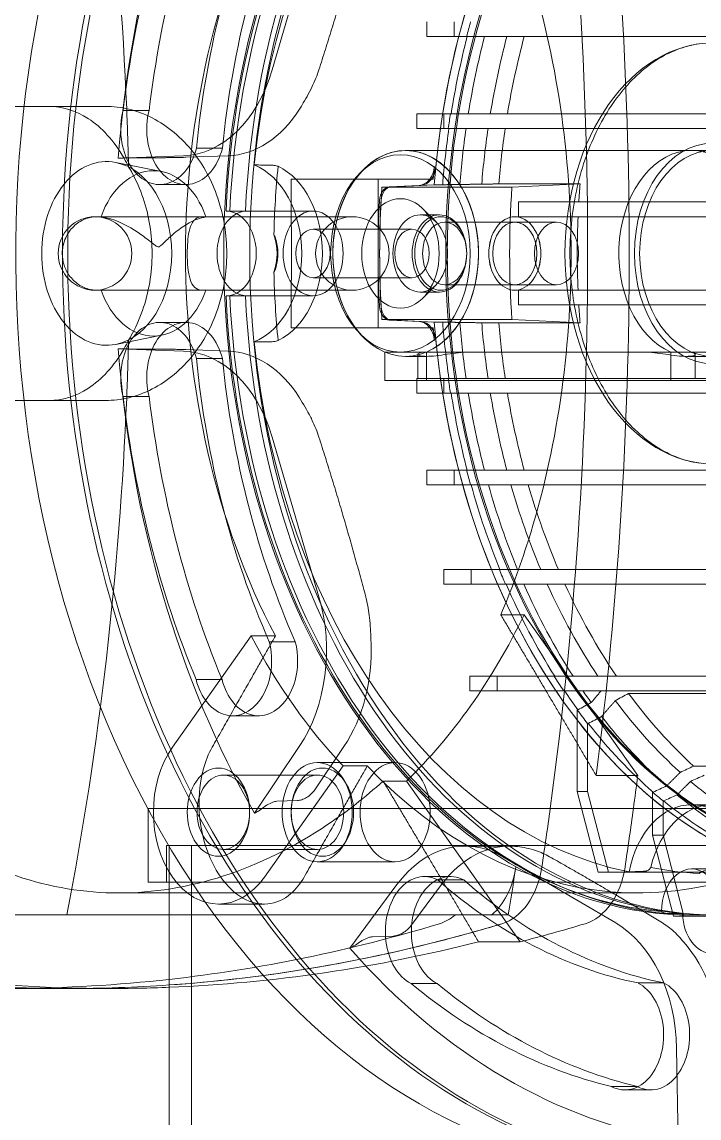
# Model space of a CAD drawing. Header units: millimetres. Extents: x -6314 to 11113, y -129 to 3675.
# Drawn here: x -4060.26 to -4041.84, y 2191.93 to 2221.75 of the extents above; entities that cross this region are included whole.
import ezdxf

# ---------------------------------------------------------------- set-up
doc = ezdxf.new("R2010")
doc.units = ezdxf.units.MM
doc.layers.add('Equipment', color=123, linetype='Continuous')

# ---------------------------------------------------------------- blocks, each defined once
blk = doc.blocks.new('A$C161d446f')
at = {"layer": 'Equipment', "linetype": 'Continuous', "lineweight": 0, "extrusion": (0, 1, 0)}
for p, q in [((-19.944, 547.303), (-18.672, 542.961)), ((-23.619, 543.861), (-23.619, 544.261)), ((-22.878, 544.261), (-22.878, 543.861)), ((-25.527, 543.861), (-46.808, 543.861)), ((-25.055, 543.861), (-25.527, 543.861)), ((-23.975, 543.861), (-24.446, 543.861)), ((-23.959, 543.861), (-23.975, 543.861)), ((-23.619, 543.861), (-23.959, 543.861)), ((-22.878, 543.861), (-23.619, 543.861)), ((-6.309, 541.961), (-14.14, 541.961)), ((-47.245, 541.761), (-25.072, 541.761)), ((-24.605, 541.761), (-24.005, 541.761)), ((-23.538, 541.761), (-23.522, 541.761)), ((-23.522, 541.761), (-23.344, 541.761)), ((-23.344, 541.761), (-22.603, 541.761)), ((-23.344, 541.361), (-23.344, 541.761)), ((-22.603, 541.761), (-22.603, 541.361)), ((-14.616, 541.848), (-15.323, 541.848)), ((-25.009, 541.361), (-47.306, 541.361)), ((-23.461, 541.361), (-23.477, 541.361)), ((-23.344, 541.361), (-23.461, 541.361)), ((-22.603, 541.361), (-23.344, 541.361)), ((-22.302, 540.761), (-30.646, 540.761)), ((-30.08, 540.761), (-22.302, 540.761)), ((-16.61, 540.822), (-17.317, 540.822)), ((-16.323, 540.577), (-17.472, 540.616)), ((-16.256, 540.616), (-14.486, 540.555)), ((-15.191, 540.566), (-15.765, 540.567)), ((-15.664, 540.189), (-14.416, 540.437)), ((-21.064, 540.153), (-21.159, 540.247)), ((-27.045, 539.852), (-25.19, 539.761)), ((-27.045, 539.852), (-24.837, 539.852)), ((-23.051, 539.981), (-22.37, 539.981)), ((-21.552, 539.981), (-21.552, 537.961)), ((-19.203, 539.981), (-19.191, 539.981)), ((-19.191, 539.981), (-19.191, 539.8)), ((-21.654, 539.761), (-25.19, 539.761)), ((-23.309, 539.831), (-23.081, 539.831)), ((-21.654, 539.761), (-23.081, 539.831)), ((-21.905, 539.773), (-22.719, 539.813)), ((-22.677, 539.813), (-21.863, 539.773)), ((-15.613, 539.835), (-16.32, 539.835)), ((-51.422, 539.361), (-27.011, 539.361)), ((-25.373, 539.361), (-27.011, 539.361)), ((-25.373, 538.961), (-25.373, 539.361)), ((-26.99, 538.961), (-51.401, 538.961)), ((-26.99, 538.961), (-25.373, 538.961)), ((-25.272, 538.961), (-25.271, 538.961)), ((-23.256, 538.961), (-23.256, 538.961)), ((-23.221, 539.011), (-22.698, 539.011)), ((-23.128, 538.817), (-22.77, 539.176)), ((-20.852, 538.961), (-13.852, 538.961)), ((-17.423, 539.113), (-19.784, 539.113)), ((-17.944, 539.112), (-17.52, 539.112)), ((-26.403, 538.811), (-25.272, 538.811)), ((-25.271, 538.81), (-23.363, 538.81)), ((-22.471, 538.621), (-19.784, 538.621)), ((-21.552, 537.961), (-21.552, 535.941)), ((-22.471, 537.301), (-19.784, 537.301)), ((-51.401, 536.961), (-26.99, 536.961)), ((-25.373, 536.961), (-26.99, 536.961)), ((-26.403, 537.111), (-25.272, 537.111)), ((-25.373, 536.561), (-25.373, 536.961)), ((-25.272, 536.961), (-25.271, 536.961)), ((-25.271, 537.111), (-23.363, 537.111)), ((-23.256, 536.961), (-23.256, 536.961)), ((-23.221, 536.911), (-22.698, 536.911)), ((-23.128, 537.105), (-22.77, 536.746)), ((-13.852, 536.961), (-20.852, 536.961)), ((-27.011, 536.561), (-51.422, 536.561)), ((-27.011, 536.561), (-25.373, 536.561)), ((-17.423, 536.808), (-19.784, 536.808)), ((-17.52, 536.81), (-17.944, 536.81)), ((-25.19, 536.161), (-27.045, 536.069)), ((-24.837, 536.069), (-27.045, 536.069)), ((-21.654, 536.161), (-25.19, 536.161)), ((-23.081, 536.09), (-23.309, 536.09)), ((-23.081, 536.09), (-21.654, 536.161)), ((-22.719, 536.108), (-21.905, 536.148)), ((-21.863, 536.148), (-22.677, 536.108)), ((-19.191, 536.121), (-19.191, 535.941)), ((-15.613, 536.086), (-16.32, 536.086)), ((-22.37, 535.941), (-23.051, 535.941)), ((-21.064, 535.769), (-21.159, 535.675)), ((-19.191, 535.941), (-19.203, 535.941)), ((-15.664, 535.733), (-14.416, 535.485)), ((-14.486, 535.366), (-16.256, 535.305)), ((-22.867, 535.277), (-30.646, 535.277)), ((-29.939, 535.161), (-30.646, 535.161)), ((-30.173, 534.561), (-30.173, 535.219)), ((-23.999, 535.277), (-29.939, 535.277)), ((-29.514, 535.277), (-29.514, 534.501)), ((-22.867, 535.277), (-21.736, 535.277)), ((-22.867, 534.501), (-22.867, 535.277)), ((-22.302, 535.161), (-22.867, 535.161)), ((-22.633, 534.561), (-22.633, 535.219)), ((-21.736, 535.277), (-21.736, 534.501)), ((-17.472, 535.305), (-16.323, 535.345)), ((-16.61, 535.099), (-17.317, 535.099)), ((-15.765, 535.355), (-15.191, 535.355)), ((-47.306, 534.561), (-30.173, 534.561)), ((-22.867, 534.501), (-30.646, 534.501)), ((-29.939, 534.561), (-30.173, 534.561)), ((-29.939, 534.561), (-23.999, 534.561)), ((-22.633, 534.561), (-23.999, 534.561)), ((-23.344, 534.161), (-23.344, 534.561)), ((-21.736, 534.501), (-22.867, 534.501)), ((-22.633, 534.561), (-22.603, 534.561)), ((-22.603, 534.561), (-22.603, 534.161)), ((-25.072, 534.161), (-47.245, 534.161)), ((-23.522, 534.161), (-23.538, 534.161)), ((-23.522, 534.161), (-23.344, 534.161)), ((-22.603, 534.161), (-23.344, 534.161)), ((-14.616, 534.073), (-15.323, 534.073)), ((-14.14, 533.961), (-6.309, 533.961)), ((-18.672, 532.96), (-19.944, 528.618)), ((-46.808, 532.061), (-25.527, 532.061)), ((-25.527, 532.061), (-25.055, 532.061)), ((-25.055, 532.061), (-24.446, 532.061)), ((-24.446, 532.061), (-23.975, 532.061)), ((-23.975, 532.061), (-23.959, 532.061)), ((-23.619, 532.061), (-23.959, 532.061)), ((-23.619, 532.061), (-22.878, 532.061)), ((-23.619, 531.661), (-23.619, 532.061)), ((-22.878, 532.061), (-22.878, 531.661)), ((-25.639, 531.661), (-31.453, 531.661)), ((-25.166, 531.661), (-25.639, 531.661)), ((-24.555, 531.661), (-25.166, 531.661)), ((-24.083, 531.661), (-24.555, 531.661)), ((-24.066, 531.661), (-24.083, 531.661)), ((-24.066, 531.661), (-23.619, 531.661)), ((-22.878, 531.661), (-23.619, 531.661)), ((-32.273, 529.361), (-26.458, 529.361)), ((-26.458, 529.361), (-25.977, 529.361)), ((-24.867, 529.361), (-24.85, 529.361)), ((-24.083, 529.361), (-24.85, 529.361)), ((-24.083, 529.361), (-23.341, 529.361)), ((-24.083, 528.961), (-24.083, 529.361)), ((-23.341, 529.361), (-23.341, 528.961)), ((-26.635, 528.961), (-32.45, 528.961)), ((-26.152, 528.961), (-26.635, 528.961)), ((-25.035, 528.961), (-25.517, 528.961)), ((-25.019, 528.961), (-25.035, 528.961)), ((-25.019, 528.961), (-24.083, 528.961)), ((-23.341, 528.961), (-24.083, 528.961)), ((-25.524, 528.13), (-27.65, 525.123)), ((-24.889, 528.13), (-25.524, 528.13)), ((-18.593, 527.394), (-19.3, 527.394)), ((-18.758, 527.553), (-18.099, 527.553)), ((-18.099, 527.553), (-15.959, 524.526)), ((-33.848, 526.461), (-28.033, 526.461)), ((-26.855, 526.461), (-26.355, 526.461)), ((-26.355, 526.461), (-26.339, 526.461)), ((-24.787, 526.461), (-26.339, 526.461)), ((-24.787, 526.061), (-24.787, 526.461)), ((-24.787, 526.461), (-24.045, 526.461)), ((-24.045, 526.461), (-24.045, 526.061)), ((-16.599, 526.368), (-17.306, 526.368)), ((-50.844, 526.061), (-27.618, 526.061)), ((-28.367, 525.99), (-34.181, 525.99)), ((-26.618, 526.061), (-27.122, 526.061)), ((-26.602, 526.061), (-26.618, 526.061)), ((-26.602, 526.061), (-24.787, 526.061)), ((-24.045, 526.061), (-24.787, 526.061)), ((-26.985, 525.542), (-26.969, 525.542)), ((-26.969, 525.542), (-26.969, 523.325)), ((-17.596, 525.381), (-18.303, 525.381)), ((-27.65, 525.123), (-28.616, 523.757)), ((-27.252, 525.171), (-27.268, 525.171)), ((-27.252, 525.171), (-27.252, 523.325)), ((-19.831, 523.367), (-20.624, 524.543)), ((-19.408, 524.543), (-18.187, 522.731)), ((-22.017, 524.108), (-19.896, 524.108)), ((-35.949, 524.012), (-30.134, 524.012)), ((-27.484, 523.757), (-28.616, 523.757)), ((-20.599, 524.017), (-21.258, 524.017)), ((-18.459, 520.99), (-20.599, 524.017)), ((-19.903, 523.769), (-17.342, 523.769)), ((-25.416, 519.232), (-22.324, 523.604)), ((-22.324, 523.604), (-21.689, 523.604)), ((-29.036, 523.303), (-29.019, 523.303)), ((-29.019, 523.303), (-29.019, 522.129)), ((-27.817, 521.127), (-27.252, 523.325)), ((-26.969, 523.325), (-27.534, 521.127)), ((-27.252, 523.325), (-26.969, 523.325)), ((-15.3, 522.855), (-39.3, 522.855)), ((-30.646, 522.961), (-30.08, 522.961)), ((-29.302, 523.065), (-29.318, 523.065)), ((-29.302, 523.065), (-29.302, 522.129)), ((-18.794, 523.054), (-19.362, 523.074)), ((-15.3, 522.855), (-15.3, 520.855)), ((-29.868, 519.931), (-29.302, 522.129)), ((-29.019, 522.129), (-29.585, 519.931)), ((-29.302, 522.129), (-29.019, 522.129)), ((-38.8, 521.855), (-15.8, 521.855)), ((-23.916, 521.836), (-25.132, 521.836)), ((-19.903, 521.747), (-17.342, 521.747)), ((-16.48, 521.855), (-16.48, 481.215)), ((-15.87, 521.855), (-15.87, 520.855)), ((-15.8, 520.855), (-15.8, 521.855)), ((-24.945, 521.547), (-28.015, 519.748)), ((-22.017, 521.408), (-19.896, 521.408)), ((-33.757, 521.127), (-27.817, 521.127)), ((-30.08, 521.213), (-30.646, 521.213)), ((-27.534, 521.127), (-27.817, 521.127)), ((-15.3, 520.855), (-39.3, 520.855)), ((-23.174, 520.915), (-23.881, 520.915)), ((-22.811, 521.006), (-23.518, 521.006)), ((-23.279, 520.788), (-22.447, 519.667)), ((-20.782, 519.062), (-22.063, 520.788)), ((-15.87, 520.855), (-15.87, 491.603)), ((-14.499, 520.561), (-28.618, 520.561)), ((-26.68, 520.671), (-26.811, 520.619)), ((-18.457, 520.258), (-17.209, 520.258)), ((-37.858, 519.931), (-29.868, 519.931)), ((-30.787, 519.961), (-30.08, 519.961)), ((-29.585, 519.931), (-29.868, 519.931)), ((-29.832, 519.998), (-29.408, 519.998)), ((-25.094, 519.961), (-15.87, 519.961)), ((-15.87, 519.961), (-13.088, 519.961)), ((-13.088, 519.961), (-4.686, 519.961)), ((-21.968, 519.389), (-21.399, 519.37)), ((-25.416, 519.232), (-24.284, 519.232)), ((-28.622, 518.111), (-29.329, 518.111)), ((-22.448, 518.096), (-23.155, 518.096)), ((-13.109, 517.961), (-14.241, 517.961)), ((-13.109, 517.961), (-11.412, 517.961)), ((-29.673, 516.33), (-29.716, 513.828)), ((-28.259, 515.201), (-28.966, 515.201)), ((-27.897, 515.292), (-28.604, 515.292))]:
    blk.add_line(p, q, dxfattribs=at)
at = {"layer": 'Equipment', "linetype": 'Continuous', "lineweight": 0, "extrusion": (0, 0, -1)}
for centre, start, end in [((20.852, 537.961), 270, 90), ((20.852, 537.961), 90, 270), ((13.852, 537.961), 270, 90), ((13.852, 537.961), 90, 270)]:
    blk.add_arc(centre, 1, start, end, dxfattribs=at)
at = {"layer": 'Equipment', "linetype": 'Continuous', "lineweight": 0}
for centre, major_axis, ratio, start_param, end_param in [((-29.373, 537.961), (0, 25), 0.707107, 0, 2.583794), ((-30.787, 537.961), (0, -25), 0.707107, -0.466004, 3.141593), ((-30.646, 537.961), (0, -25), 0.707107, -0.474979, 3.141593), ((-29.373, 537.961), (0, -25), 0.707107, -0.557799, 2.482747), ((51.749, 537.961), (0, -80), 0.831789, -1.797739, -1.620042), ((-30.646, 537.961), (0, 18), 0.707107, -1.506816, -0.063981), ((-30.221, 537.961), (0, 18), 0.707107, -1.506816, -0.063981), ((-30.08, 537.961), (0, 17.946), 0.707107, -1.50653, -0.064267), ((-35.171, 537.961), (0, 17.2), 0.707107, -1.461834, -0.108985), ((-30.08, 537.961), (0, 17), 0.707107, -1.428662, -0.142134), ((-35.129, 537.961), (0, 16.6), 0.707107, -4.712389, 1.570796), ((-30.646, 537.961), (0, 23), 0.707107, -1.400949, -1.042512), ((-31.315, 537.98), (0, 20), 0.707107, -1.428194, -1.015267), ((-16.19, 544.415), (0, -3.8), 0.707107, -1.178097, -0.024435), ((-15.613, 541.335), (0, -1.5), 0.707107, -1.221736, 1.919867), ((51.749, 537.961), (0, -80), 0.831789, -1.620042, -1.600279), ((-434.932, 541.361), (-1757.783, 0), 0, -1.806791, -1.806441), ((-30.646, 537.961), (0, 3), 0.707107, -3.141592653589999, 3.141592653589587), ((-30.646, 537.961), (0, 2.8), 0.707107, -3.141592653589999, 3.141592653589588), ((-22.302, 537.961), (0, 2.8), 0.707107, -3.141592653589999, 3.141592653589588), ((-22.16, 537.961), (0, 2.685), 0.707107, -3.14159265359, 3.141592653589587), ((-14.17, 537.961), (0, 2.5), 0.707107, 0.139339, 1.570796), ((-14.17, 537.961), (0, 2.5), 0.707107, -1.570796, 0.139339), ((-35.129, 537.961), (0, 17.2), 0.707107, -1.453083, -1.432591), ((-18.271, 537.961), (0, 2.5), 0.707107, 0.32236, 2.819233), ((185.006, -1437.15), (-402.717, 1955.969), 0.724477, -0.138527, -0.13821), ((-15.443, 537.961), (0, 2.25), 0.707107, -1.110242, 1.110242), ((-38.707, 537.961), (0, 16.6), 0.707107, -1.486359, -1.456595), ((-22.662, 540.413), (0, -0.6), 0.707107, -0.766444, -0.034907), ((-22.16, 537.961), (0, 1.49), 0.707107, -3.141592653589998, 3.141592653589588), ((-38.707, 537.961), (0, 16.6), 0.707107, -1.631074, -1.510519), ((-19.784, 537.961), (0, -1.153), 0.707107, -4.712389, 1.570796), ((-17.423, 537.961), (0, 1.153), 0.707107, -0.008122, 3.149715), ((-17.988, 537.961), (0, -1.153), 0.707107, 0.054835, 3.086758), ((-15.443, 537.961), (0, -2.25), 0.707107, -2.03135, -2.02726), ((-15.443, 537.961), (0, 2.25), 0.707107, -1.114333, -1.110242), ((-14.17, 537.961), (0, -2.5), 0.707107, -1.570796, -0.139339), ((-14.17, 537.961), (0, -2.5), 0.707107, -0.139339, 1.570796), ((-15.443, 537.961), (0, -2.25), 0.707107, -1.114333, -1.110242), ((-15.443, 537.961), (0, -2.25), 0.707107, -1.110242, 1.110242), ((-15.443, 537.961), (0, 2.25), 0.707107, -2.03135, -2.02726), ((-30.646, 537.961), (0, -18), 0.707107, 0.063981, 1.506816), ((-30.221, 537.961), (0, -18), 0.707107, 0.063981, 1.506816), ((-30.08, 537.961), (0, -17.946), 0.707107, 0.064267, 1.50653), ((-38.707, 537.961), (0, 16.6), 0.707107, -1.684997, -1.655234), ((-35.171, 537.961), (0, -17.2), 0.707107, 0.108985, 1.461834), ((-22.662, 535.509), (0, 0.6), 0.707107, 0.034907, 0.766444), ((-15.613, 534.586), (0, 1.5), 0.707107, -1.919867, 1.221736), ((-35.129, 537.961), (0, 17.2), 0.707107, -1.709002, -1.68851), ((-30.08, 537.961), (0, -17), 0.707107, 0.142134, 1.428662), ((185.006, 2513.072), (-402.717, -1955.969), 0.724477, 0.13821, 0.138527), ((51.749, 537.961), (0, -80), 0.831789, -1.541313, -1.521551), ((-31.315, 537.941), (0, 20), 0.707107, -2.126326, -1.713398), ((-16.19, 531.506), (0, 3.8), 0.707107, 0.024435, 1.178097), ((-30.646, 537.961), (0, 23), 0.707107, -2.099081, -1.740643), ((51.749, 537.961), (0, -80), 0.831789, -1.521551, -1.343853), ((-328.673, 529.361), (663.199, 0), 0, -1.095762, -1.094948), ((-17.462, 527.164), (0, -3.8), 0.707107, -1.963495, -0.809833), ((-15.372, 537.961), (0, -17.4), 0.707107, -0.970359, -0.600437), ((-17.596, 526.881), (0, -1.5), 0.707107, -1.919867, 1.221736), ((-114.506, 526.461), (212.687, 0), 0, -1.152098, -1.149508), ((26.648, 723.268), (0, -211.775), 0.707107, -0.368898, -0.366295), ((-19.896, 522.758), (0, 1.35), 0.707107, -5.497787, 0.785398), ((-17.209, 522.758), (0, 1.2), 0.707107, -2.356194, 3.926991), ((84.718, 1016.76), (0, -518.829), 0.707107, -0.318417, -0.317373), ((27.054, 537.961), (0, -80), 0.707107, -1.392306, -1.380836), ((97.589, 1074.25), (0, -579.318), 0.707107, -0.315192, -0.314258), ((-30.646, 520.461), (0, 2.5), 0.707107, -1.248437, 1.248437), ((27.054, 537.961), (0, -80), 0.707107, -1.380836, -1.36051), ((-23.916, 518.036), (0, 3.8), 0.707107, -0.760964, 0.392699), ((-30.08, 520.061), (0, 1.153), 0.707107, -1.578919, 1.578919), ((-1420.139, 243.053), (-1991.494, -148.147), 0.122961, -2.353695, -2.353378), ((-26.885, 521.679), (0, -2), 0.707107, -1.36051, -0.210287), ((30.024, 537.961), (0, -80), 0.707107, -1.36051, -1.343853), ((-23.915, 521.679), (0, -2), 0.707107, -1.36051, -0.537235), ((-22.811, 519.506), (0, -1.5), 0.707107, 0.349061, 3.490664), ((-31.339, 537.908), (0, -20), 0.707107, 0.142602, 0.55553), ((-30.646, 520.061), (0, -1.153), 0.707107, -1.515962, 1.515962), ((-41.039, 519.054), (16.538, 3.884), 0.139653, -0.824047, -0.811855), ((-22.925, 521.679), (0, -2), 0.707107, -0.537235, -0.210287), ((-26.987, 516.237), (0, -3.8), 0.707107, -2.748894, -1.595231), ((-15.372, 597.961), (0, -80), 0.707107, -0.210287, -0.178491), ((-11.412, 597.961), (0, -80), 0.707107, -0.210287, -0.078883), ((-28.259, 516.701), (0, 1.5), 0.707107, 0.349061, 3.490664), ((-30.646, 537.961), (0, -23), 0.707107, 0.169847, 0.528285), ((-11.412, 597.961), (0, -80), 0.707107, -0.078883, 0.070865)]:
    blk.add_ellipse(centre, major_axis=major_axis, ratio=ratio, start_param=start_param, end_param=end_param, dxfattribs=at)
at = {"layer": 'Equipment', "linetype": 'Continuous', "lineweight": 0, "extrusion": (0, 0, -1)}
for centre, major_axis, ratio, start_param, end_param in [((-30.787, 537.961), (0, -18), 0.707107, -3.141592653589794, 3.141592653589792), ((-30.08, 537.961), (0, -18), 0.707107, -3.141592653589794, 3.141592653589792), ((-35.171, 537.961), (0, 17.2), 0.707107, 0.138205, 1.432591), ((-35.171, 537.961), (0, -16.6), 0.707107, -4.712389, 1.570796), ((29.317, 537.961), (0, 80), 0.707107, -1.760756, -1.36051), ((29.317, 537.961), (0, 80), 0.707107, -1.760756, -1.36051), ((-31.551, 537.961), (0, -24.272), 0.707107, -2.249095, -1.677896), ((28.186, 537.961), (0, 80), 0.707107, -1.749287, -1.392306), ((-31.353, 537.961), (0, -23), 0.707107, -2.099081, -1.740643), ((-30.608, 537.98), (0, -20), 0.707107, -2.126326, -1.713398), ((-28.618, 537.961), (0, -17.4), 0.707107, -2.212017, -0.929575), ((-35.383, 537.961), (0, -17.2), 0.707107, -1.945803, -1.92093), ((-36.498, 537.961), (0, -16.6), 0.707107, -1.934161, -1.80176), ((-138.398, 543.861), (-530.55, 0), 0, -1.787263, -1.786088), ((-36.135, 537.961), (0, -16.743), 0.707107, -1.930927, -1.799759), ((-35.763, 537.961), (0, -17.057), 0.707107, -1.923982, -1.795457), ((-35.4, 537.961), (0, -17.2), 0.707107, -1.92093, -1.793564), ((-35.383, 537.961), (0, -17.2), 0.707107, -1.793564, -1.769781), ((-17.406, 544.415), (0, -3.8), 0.707107, 0.024435, 0.844203), ((-16.32, 541.335), (0, -1.5), 0.707107, -1.919867, 1.221736), ((-36.498, 537.961), (0, -16.6), 0.707107, -1.777075, -1.684997), ((-36.135, 537.961), (0, -16.743), 0.707107, -1.775295, -1.683719), ((-35.763, 537.961), (0, -17.057), 0.707107, -1.771466, -1.680969), ((-35.4, 537.961), (0, -17.2), 0.707107, -1.769781, -1.679759), ((-30.08, 537.961), (0, -2.8), 0.707107, 0.289752, 5.993434), ((-22.302, 537.961), (0, -2.8), 0.707107, 0.289752, 5.993434), ((-22.705, 540.413), (0, -0.6), 0.707107, 0.034907, 1.432591), ((-22.662, 540.413), (0, 0.6), 0.707107, -2.375148, -1.709002), ((-17.706, 537.961), (0, -2.5), 0.707107, 0.27191, 2.869683), ((-30.646, 537.961), (0, -16.875), 0.707107, -1.711777, -1.601173), ((-38.707, 537.961), (0, -19.2), 0.707107, -1.664684, -1.476908), ((-21.915, 539.373), (0, 0.4), 0.707107, 0.034907, 1.495586), ((-21.873, 539.373), (0, 0.4), 0.707107, 0.034907, 1.495586), ((-35.171, 537.961), (0, -19.2), 0.707107, -1.664684, -1.476908), ((-35.171, 537.961), (0, -19.2), 0.707107, -1.646007, -1.495586), ((-35.129, 537.961), (0, -19.2), 0.707107, -1.646007, -1.570796), ((-25.271, 537.961), (0, 1), 0.707107, -3.141592653589584, 3.141592653590002), ((-25.272, 537.961), (0, 1), 0.707107, -3.141592653589584, 3.141592653590002), ((-23.221, 537.961), (0, 1.05), 0.707107, -3.141592653589587, 3.14159265359), ((-23.256, 537.961), (0, 1), 0.707107, -3.141592653589584, 3.141592653590002), ((-23.256, 537.961), (0, 1), 0.707107, -3.141592653589584, 3.141592653590002), ((-22.698, 537.961), (0, 1.05), 0.707107, -3.141592653589587, 3.14159265359), ((-16.496, 522.158), (-1.202, 16.945), 0.49861, 0.021062, 0.033254), ((-26.403, 537.961), (0, 0.85), 0.707107, -3.141592653589587, 3.141592653589999), ((-25.272, 537.961), (0, 0.85), 0.707107, -3.141592653589587, 3.141592653589999), ((-25.271, 537.961), (0, 0.85), 0.707107, -3.141592653589587, 3.141592653589999), ((-23.363, 537.961), (0, 0.85), 0.707107, -3.141592653589587, 3.141592653589999), ((-22.471, 537.961), (0, -0.66), 0.707107, -4.712389, 1.570796), ((-19.784, 537.961), (0, -0.66), 0.707107, -4.712389, 1.570796), ((-17.988, 537.961), (0, 1.153), 0.707107, -2.031609, -1.109983), ((-35.129, 537.961), (0, -19.2), 0.707107, -1.570796, -1.495586), ((-30.646, 537.961), (0, -16.875), 0.707107, -1.54042, -1.429816), ((-16.496, 553.764), (-1.202, -16.945), 0.49861, -0.033254, -0.021062), ((-21.915, 536.548), (0, -0.4), 0.707107, -1.495586, -0.034907), ((-21.873, 536.548), (0, -0.4), 0.707107, -1.495586, -0.034907), ((-36.498, 537.961), (0, -16.6), 0.707107, -1.456595, -1.364517), ((-36.135, 537.961), (0, -16.743), 0.707107, -1.457874, -1.366298), ((-35.763, 537.961), (0, -17.057), 0.707107, -1.460623, -1.370126), ((-35.4, 537.961), (0, -17.2), 0.707107, -1.461834, -1.371811), ((-22.705, 535.509), (0, 0.6), 0.707107, -1.432591, -0.034907), ((-16.32, 534.586), (0, 1.5), 0.707107, -1.221736, 1.919867), ((-22.662, 535.509), (0, 0.6), 0.707107, -1.432591, -0.766444), ((-35.171, 537.961), (0, -17.2), 0.707107, -1.432591, -0.138205), ((-31.551, 537.961), (0, -24.272), 0.707107, -1.463697, -0.892497), ((-17.406, 531.506), (0, 3.8), 0.707107, -0.844203, -0.024435), ((-30.608, 537.941), (0, -20), 0.707107, -1.428194, -1.015267), ((-35.383, 537.961), (0, -17.2), 0.707107, -1.371811, -1.348028), ((-36.498, 537.961), (0, -16.6), 0.707107, -1.339833, -1.207431), ((-36.135, 537.961), (0, -16.743), 0.707107, -1.341834, -1.210666), ((-346.134, 534.161), (-1391.097, 0), 0, -1.804482, -1.804039), ((-35.763, 537.961), (0, -17.057), 0.707107, -1.346135, -1.21761), ((-35.4, 537.961), (0, -17.2), 0.707107, -1.348028, -1.220663), ((-31.353, 537.961), (0, -23), 0.707107, -1.400949, -1.042512), ((-35.383, 537.961), (0, -17.2), 0.707107, -1.220663, -1.195789), ((-36.498, 537.961), (0, -16.6), 0.707107, -1.181521, -1.026201), ((-36.135, 537.961), (0, -16.743), 0.707107, -1.18501, -1.031348), ((-35.763, 537.961), (0, -17.057), 0.707107, -1.192499, -1.042367), ((-35.4, 537.961), (0, -17.2), 0.707107, -1.195789, -1.047198), ((-35.383, 537.961), (0, -17.2), 0.707107, -1.047198, -1.020129), ((-36.498, 537.961), (0, -16.6), 0.707107, -0.99778, -0.805472), ((-36.135, 537.961), (0, -16.743), 0.707107, -1.003263, -0.813617), ((-35.763, 537.961), (0, -17.057), 0.707107, -1.014991, -0.830928), ((-35.4, 537.961), (0, -17.2), 0.707107, -1.020129, -0.838466), ((-18.678, 527.164), (0, 3.8), 0.707107, -2.33176, -1.511992), ((-27.959, 537.961), (0, -17.4), 0.707107, -0.929575, -0.641221), ((-18.303, 526.881), (0, -1.5), 0.707107, -1.221736, 1.919867), ((-35.383, 537.961), (0, -17.2), 0.707107, -0.838466, -0.806734), ((-36.498, 537.961), (0, -16.6), 0.707107, -0.765325, -0.573016), ((25.554, 724.536), (0, -212.687), 0.707107, 0.36411, 0.3667), ((-35.763, 537.961), (0, -17.057), 0.707107, -0.798697, -0.772099), ((-35.4, 537.961), (0, -17.2), 0.707107, -0.806734, -0.764063), ((-36.135, 537.961), (0, -16.743), 0.707107, -0.75718, -0.567534), ((-35.383, 537.961), (0, -17.2), 0.707107, -0.764063, -0.732331), ((-35.763, 537.961), (0, -17.057), 0.707107, -0.739868, -0.555805), ((33.269, 755.02), (0, -245.276), 0.707107, 0.356553, 0.358792), ((-35.4, 537.961), (0, -17.2), 0.707107, -0.732331, -0.550667), ((-17.209, 522.758), (0, -2.5), 0.707107, -2.356194, 0.785398), ((-22.017, 522.758), (0, -1.35), 0.707107, -3.926991, 2.356194), ((-20.037, 522.758), (0, -1.2), 0.707107, -0.785398, 5.497787), ((-28.618, 537.961), (0, -17.4), 0.707107, -0.641221, 0.519363), ((99.402, 1090.706), (0, -595.929), 0.707107, 0.312264, 0.313171), ((-19.903, 522.758), (0, 1.011), 0.707107, -3.926991, 2.356194), ((-17.342, 522.758), (0, 1.011), 0.707107, -3.926991, 2.356194), ((-36.135, 537.961), (0, -16.743), 0.707107, -0.539448, -0.385786), ((-35.763, 537.961), (0, -17.057), 0.707107, -0.528429, -0.378298), ((113.538, 1154.742), (0, -663.199), 0.707107, 0.30955, 0.310364), ((-35.383, 537.961), (0, -17.2), 0.707107, -0.550667, -0.523599), ((-30.08, 520.461), (0, 2.5), 0.707107, -1.298887, 1.298887), ((-35.4, 537.961), (0, -17.2), 0.707107, -0.523599, -0.375007), ((29.317, 537.961), (0, 80), 0.707107, -1.781083, -1.760756), ((29.317, 537.961), (0, 80), 0.707107, -1.781083, -1.760756), ((-25.132, 518.036), (0, 3.8), 0.707107, -0.058805, 0.760964), ((-30.646, 520.061), (0, 1.153), 0.707107, -0.460813, 0.460813), ((-30.646, 537.961), (0, -16.875), 0.707107, -0.14098, -0.030376), ((-24.622, 521.679), (0, -2), 0.707107, 0.210287, 1.36051), ((-24.622, 521.679), (0, -2), 0.707107, 0.210287, 1.36051), ((-23.518, 519.506), (0, 1.5), 0.707107, -0.349071, 2.792532), ((-30.632, 537.908), (0, -20), 0.707107, -0.55553, -0.142602), ((-13.109, 597.961), (0, -80), 0.707107, 0.04882, 0.210287), ((-13.109, 597.961), (0, -80), 0.707107, 0.178491, 0.210287), ((-13.109, 597.961), (0, -80), 0.707107, -0.2118, 0), ((-28.203, 516.237), (0, 3.8), 0.707107, -1.546362, -0.726593), ((-31.551, 537.961), (0, -24.272), 0.707107, -0.678299, -0.107099), ((-14.241, 597.961), (0, -80), 0.707107, 0.028805, 0.178491), ((-13.109, 597.961), (0, -80), 0.707107, 0.04882, 0.178491), ((-14.241, 597.961), (0, -80), 0.707107, -0.178491, 0), ((-13.109, 597.961), (0, -80), 0.707107, -0.178491, 0), ((-28.966, 516.701), (0, -1.5), 0.707107, -0.349071, 2.792532), ((-31.353, 537.961), (0, -23), 0.707107, -0.528285, -0.169847), ((-13.109, 597.961), (0, -80), 0.707107, 0, 0.04882), ((-13.109, 597.961), (0, -80), 0.707107, 0, 0.04882), ((-14.241, 597.961), (0, -80), 0.707107, 0, 0.028805)]:
    blk.add_ellipse(centre, major_axis=major_axis, ratio=ratio, start_param=start_param, end_param=end_param, dxfattribs=at)
at = {"layer": 'Equipment', "linetype": 'Continuous', "lineweight": 0}
blk.add_ellipse((-30.688, 537.961), major_axis=(0, -5.731), ratio=0.707107, dxfattribs=at)
for points, knots in [([(-24.889, 528.13), (-25.163, 528.768), (-25.412, 529.438), (-26.019, 531.356), (-26.316, 532.656), (-26.708, 535.302), (-26.803, 536.649), (-26.803, 539.273), (-26.708, 540.619), (-26.316, 543.266), (-26.019, 544.566), (-25.412, 546.483), (-25.163, 547.153), (-24.889, 547.792)], [31.989971, 31.989971, 31.989971, 31.989971, 33.104109, 33.104109, 35.071976, 35.071976, 37.039842, 37.039842, 39.007708, 39.007708, 40.975574, 40.975574, 42.089712, 42.089712, 42.089712, 42.089712]), ([(-30.281, 532.258), (-29.851, 532.32), (-29.422, 532.491), (-28.643, 533.032), (-28.292, 533.383), (-27.689, 534.228), (-27.435, 534.714), (-27.043, 535.781), (-26.905, 536.36), (-26.759, 537.554), (-26.751, 538.169), (-26.869, 539.371), (-26.994, 539.958), (-27.36, 541.041), (-27.602, 541.537), (-28.17, 542.392), (-28.497, 542.75), (-29.206, 543.306), (-29.589, 543.498), (-30.076, 543.628), (-30.178, 543.648), (-30.281, 543.663)], [3.242266, 3.242266, 3.242266, 3.242266, 3.598458, 3.598458, 3.922628, 3.922628, 4.233071, 4.233071, 4.541378, 4.541378, 4.849992, 4.849992, 5.15864, 5.15864, 5.466943, 5.466943, 5.776826, 5.776826, 6.097611, 6.097611, 6.182512, 6.182512, 6.182512, 6.182512]), ([(-19.753, 542.489), (-19.791, 542.567), (-19.827, 542.647), (-19.89, 542.804), (-19.918, 542.883), (-19.943, 542.961)], [2.1598205, 2.1598205, 2.1598205, 2.1598205, 2.2881739, 2.2881739, 2.4113775, 2.4113775, 2.4113775, 2.4113775]), ([(-19.414, 541.891), (-19.437, 541.926), (-19.459, 541.963), (-19.574, 542.15), (-19.667, 542.312), (-19.753, 542.489)], [3.6643499, 3.6643499, 3.6643499, 3.6643499, 3.7148634, 3.7148634, 3.9132987, 3.9132987, 3.9132987, 3.9132987]), ([(-14.14, 541.961), (-14.345, 541.961), (-14.558, 541.937), (-14.987, 541.834), (-15.202, 541.755), (-15.618, 541.542), (-15.82, 541.408), (-16.195, 541.093), (-16.369, 540.912), (-16.657, 540.546), (-16.784, 540.354), (-17.011, 539.933), (-17.111, 539.705), (-17.247, 539.301), (-17.294, 539.132), (-17.33, 538.961)], [6.542465, 6.542465, 6.542465, 6.542465, 6.976756, 6.976756, 7.411047, 7.411047, 7.845338, 7.845338, 8.27963, 8.27963, 8.653335, 8.653335, 9.027041, 9.027041, 9.282269, 9.282269, 9.282269, 9.282269]), ([(-14.765, 540.319), (-14.726, 540.4), (-14.685, 540.477), (-14.366, 541.035), (-14.026, 541.396), (-13.317, 541.86), (-12.949, 541.961), (-12.615, 541.961)], [13.059412, 13.059412, 13.059412, 13.059412, 13.234878, 13.234878, 14.421334, 14.421334, 15.607791, 15.607791, 15.607791, 15.607791]), ([(-15.765, 540.567), (-15.799, 540.567), (-15.843, 540.567), (-15.93, 540.568), (-15.988, 540.569), (-16.087, 540.571), (-16.146, 540.572), (-16.238, 540.574), (-16.288, 540.576), (-16.323, 540.577)], [0.0068743, 0.0068743, 0.0068743, 0.0068743, 0.0738325, 0.0738325, 0.1480067, 0.1480067, 0.2226033, 0.2226033, 0.2975634, 0.2975634, 0.2975634, 0.2975634]), ([(-14.797, 540.561), (-14.832, 540.562), (-14.867, 540.562), (-14.958, 540.564), (-15.027, 540.565), (-15.118, 540.566), (-15.157, 540.566), (-15.191, 540.566)], [-0.9333089, -0.9333089, -0.9333089, -0.9333089, -0.8849668, -0.8849668, -0.7966126, -0.7966126, -0.7373627, -0.7373627, -0.7373627, -0.7373627]), ([(-14.486, 540.555), (-14.53, 540.556), (-14.575, 540.557), (-14.673, 540.558), (-14.739, 540.56), (-14.797, 540.561)], [-1.6246318, -1.6246318, -1.6246318, -1.6246318, -1.5632352, -1.5632352, -1.476895, -1.476895, -1.476895, -1.476895]), ([(-18.643, 540.363), (-18.652, 540.363), (-18.662, 540.362), (-18.673, 540.361), (-18.68, 540.361), (-18.688, 540.36), (-18.695, 540.359), (-18.709, 540.358), (-18.723, 540.356), (-18.737, 540.354), (-18.743, 540.353), (-18.749, 540.351), (-18.756, 540.35), (-18.774, 540.347), (-18.793, 540.342), (-18.812, 540.338), (-18.818, 540.336), (-18.825, 540.334), (-18.831, 540.332)], [-1.034963, -1.034963, -1.034963, -1.034963, -0.841283, -0.841283, -0.841283, -0.715194, -0.715194, -0.715194, -0.489787, -0.489787, -0.489787, -0.394663, -0.394663, -0.394663, -0.105207, -0.105207, -0.105207, 0, 0, 0, 0]), ([(-14.765, 535.602), (-14.787, 535.638), (-14.809, 535.675), (-14.95, 535.927), (-15.057, 536.161), (-15.229, 536.653), (-15.295, 536.912), (-15.383, 537.437), (-15.404, 537.702), (-15.404, 538.21), (-15.384, 538.466), (-15.302, 538.974), (-15.241, 539.226), (-15.079, 539.705), (-14.979, 539.933), (-14.833, 540.204), (-14.8, 540.262), (-14.765, 540.319)], [2.00232, 2.00232, 2.00232, 2.00232, 2.069599, 2.069599, 2.457143, 2.457143, 2.844688, 2.844688, 3.232232, 3.232232, 3.605937, 3.605937, 3.979643, 3.979643, 4.353349, 4.353349, 4.459943, 4.459943, 4.459943, 4.459943]), ([(-21.274, 539.981), (-21.268, 539.981), (-21.262, 539.981), (-21.2, 539.981), (-21.141, 539.981), (-21.027, 539.981), (-20.962, 539.981), (-20.83, 539.981), (-20.762, 539.981), (-20.638, 539.981), (-20.571, 539.981), (-20.438, 539.981), (-20.373, 539.981), (-20.287, 539.981), (-20.257, 539.981), (-20.228, 539.981)], [1.5680159, 1.5680159, 1.5680159, 1.5680159, 1.5778261, 1.5778261, 1.6701933, 1.6701933, 1.7628791, 1.7628791, 1.8555649, 1.8555649, 1.948614, 1.948614, 2.041663, 2.041663, 2.0885821, 2.0885821, 2.0885821, 2.0885821]), ([(-19.442, 539.981), (-19.413, 539.981), (-19.384, 539.981), (-19.3, 539.981), (-19.247, 539.981), (-19.203, 539.981)], [2.0880549, 2.0880549, 2.0880549, 2.0880549, 2.1344449, 2.1344449, 2.2276939, 2.2276939, 2.2276939, 2.2276939]), ([(-19.191, 539.8), (-19.191, 539.631), (-19.191, 539.429), (-19.192, 538.854), (-19.193, 538.367), (-19.193, 537.961), (-19.193, 537.555), (-19.192, 537.067), (-19.191, 536.493), (-19.191, 536.29), (-19.191, 536.121)], [12.234992, 12.234992, 12.234992, 12.234992, 12.488191, 12.488191, 13.097269, 13.097269, 13.097269, 13.706346, 13.706346, 13.959545, 13.959545, 13.959545, 13.959545]), ([(-17.33, 538.961), (-17.348, 538.881), (-17.363, 538.801), (-17.416, 538.466), (-17.436, 538.21), (-17.436, 537.712), (-17.416, 537.455), (-17.363, 537.121), (-17.348, 537.04), (-17.33, 536.961)], [9.2822687, 9.2822687, 9.2822687, 9.2822687, 9.4007464, 9.4007464, 9.7744519, 9.7744519, 10.1481575, 10.1481575, 10.2666351, 10.2666351, 10.2666351, 10.2666351]), ([(-16.871, 538.953), (-16.794, 538.966), (-16.722, 538.964), (-16.595, 538.917), (-16.543, 538.871), (-16.461, 538.739), (-16.432, 538.655), (-16.393, 538.471), (-16.381, 538.376), (-16.365, 538.174), (-16.361, 538.067), (-16.361, 537.961), (-16.361, 537.83), (-16.367, 537.701), (-16.391, 537.461), (-16.41, 537.351), (-16.468, 537.168), (-16.506, 537.097), (-16.609, 536.996), (-16.671, 536.969), (-16.784, 536.959), (-16.827, 536.961), (-16.871, 536.969)], [2.767957, 2.767957, 2.767957, 2.767957, 2.951507, 2.951507, 3.141334, 3.141334, 3.325261, 3.325261, 3.485436, 3.485436, 3.645538, 3.645538, 3.645538, 3.841003, 3.841003, 4.036473, 4.036473, 4.228472, 4.228472, 4.41982, 4.41982, 4.525943, 4.525943, 4.525943, 4.525943]), ([(-14.015, 538.953), (-14.06, 538.947), (-14.107, 538.94), (-14.468, 538.863), (-14.766, 538.702), (-15.131, 538.458), (-15.232, 538.383), (-15.383, 538.265), (-15.419, 538.236), (-15.477, 538.19), (-15.5, 538.172), (-15.535, 538.149), (-15.547, 538.142), (-15.569, 538.136), (-15.578, 538.136), (-15.606, 538.145), (-15.625, 538.159), (-15.673, 538.203), (-15.694, 538.224), (-15.776, 538.303), (-15.815, 538.34), (-16.037, 538.543), (-16.22, 538.686), (-16.558, 538.873), (-16.713, 538.932), (-16.871, 538.953)], [-2.957212, -2.957212, -2.957212, -2.957212, -2.897599, -2.897599, -2.513947, -2.513947, -2.351779, -2.351779, -2.288808, -2.288808, -2.215393, -2.215393, -2.152787, -2.152787, -2.095616, -2.095616, -1.991368, -1.991368, -1.927188, -1.927188, -1.799972, -1.799972, -1.34742, -1.34742, -0.992676, -0.992676, -0.992676, -0.992676]), ([(-14.015, 536.969), (-13.92, 536.955), (-13.82, 536.958), (-13.61, 537.005), (-13.504, 537.05), (-13.31, 537.182), (-13.224, 537.266), (-13.092, 537.45), (-13.044, 537.545), (-12.979, 537.748), (-12.962, 537.854), (-12.962, 537.961), (-12.962, 538.091), (-12.987, 538.22), (-13.083, 538.461), (-13.153, 538.57), (-13.325, 538.753), (-13.424, 538.825), (-13.634, 538.925), (-13.741, 538.952), (-13.904, 538.963), (-13.96, 538.96), (-14.015, 538.953)], [-0.880405, -0.880405, -0.880405, -0.880405, -0.696854, -0.696854, -0.507028, -0.507028, -0.323101, -0.323101, -0.162926, -0.162926, -0.002823, -0.002823, -0.002823, 0.192642, 0.192642, 0.388112, 0.388112, 0.580111, 0.580111, 0.771458, 0.771458, 0.877582, 0.877582, 0.877582, 0.877582]), ([(-18.718, 538.473), (-18.726, 538.46), (-18.733, 538.445), (-18.757, 538.394), (-18.77, 538.354), (-18.781, 538.312)], [0.12227628, 0.12227628, 0.12227628, 0.12227628, 0.1378508, 0.1378508, 0.1747273, 0.1747273, 0.1747273, 0.1747273]), ([(-18.781, 538.312), (-18.811, 538.196), (-18.826, 538.075), (-18.826, 537.846), (-18.811, 537.725), (-18.781, 537.61)], [-1.0069635, -1.0069635, -1.0069635, -1.0069635, -0.8353234, -0.8353234, -0.6636832, -0.6636832, -0.6636832, -0.6636832]), ([(-18.781, 537.61), (-18.778, 537.596), (-18.774, 537.584), (-18.756, 537.524), (-18.738, 537.483), (-18.718, 537.448)], [0.35071001, 0.35071001, 0.35071001, 0.35071001, 0.36176166, 0.36176166, 0.40295904, 0.40295904, 0.40295904, 0.40295904]), ([(-17.33, 536.961), (-17.294, 536.789), (-17.247, 536.62), (-17.111, 536.217), (-17.011, 535.988), (-16.784, 535.568), (-16.657, 535.376), (-16.369, 535.009), (-16.195, 534.828), (-15.82, 534.513), (-15.618, 534.38), (-15.202, 534.167), (-14.987, 534.088), (-14.558, 533.985), (-14.345, 533.961), (-14.14, 533.961)], [10.266635, 10.266635, 10.266635, 10.266635, 10.521863, 10.521863, 10.895569, 10.895569, 11.269274, 11.269274, 11.703565, 11.703565, 12.137857, 12.137857, 12.572148, 12.572148, 13.006439, 13.006439, 13.006439, 13.006439]), ([(-20.228, 535.941), (-20.257, 535.941), (-20.287, 535.941), (-20.373, 535.941), (-20.438, 535.941), (-20.571, 535.941), (-20.638, 535.941), (-20.762, 535.941), (-20.83, 535.941), (-20.962, 535.941), (-21.027, 535.941), (-21.141, 535.941), (-21.2, 535.941), (-21.262, 535.941), (-21.268, 535.941), (-21.274, 535.941)], [0.8823356, 0.8823356, 0.8823356, 0.8823356, 0.9292548, 0.9292548, 1.0223038, 1.0223038, 1.1153528, 1.1153528, 1.2080387, 1.2080387, 1.3007245, 1.3007245, 1.3930917, 1.3930917, 1.4029019, 1.4029019, 1.4029019, 1.4029019]), ([(-19.203, 535.941), (-19.247, 535.941), (-19.3, 535.941), (-19.384, 535.941), (-19.413, 535.941), (-19.442, 535.941)], [-2.2276939, -2.2276939, -2.2276939, -2.2276939, -2.1344449, -2.1344449, -2.0880549, -2.0880549, -2.0880549, -2.0880549]), ([(-18.831, 535.59), (-18.815, 535.585), (-18.797, 535.58), (-18.78, 535.576), (-18.776, 535.575), (-18.773, 535.575), (-18.769, 535.574), (-18.753, 535.571), (-18.738, 535.568), (-18.722, 535.566), (-18.717, 535.565), (-18.712, 535.564), (-18.707, 535.564), (-18.683, 535.561), (-18.661, 535.559), (-18.643, 535.559)], [-1.034416, -1.034416, -1.034416, -1.034416, -0.766274, -0.766274, -0.766274, -0.709938, -0.709938, -0.709938, -0.468413, -0.468413, -0.468413, -0.387165, -0.387165, -0.387165, -0.000014, -0.000014, -0.000014, -0.000014]), ([(-14.797, 535.361), (-14.739, 535.362), (-14.673, 535.363), (-14.575, 535.365), (-14.53, 535.366), (-14.486, 535.366)], [-0.3083535, -0.3083535, -0.3083535, -0.3083535, -0.2220133, -0.2220133, -0.1606167, -0.1606167, -0.1606167, -0.1606167]), ([(-12.615, 533.961), (-12.949, 533.961), (-13.317, 534.062), (-14.026, 534.525), (-14.366, 534.886), (-14.685, 535.445), (-14.726, 535.521), (-14.765, 535.602)], [-7.710323, -7.710323, -7.710323, -7.710323, -6.523867, -6.523867, -5.33741, -5.33741, -5.161944, -5.161944, -5.161944, -5.161944]), ([(-29.939, 535.277), (-30.01, 535.277), (-30.072, 535.271), (-30.153, 535.249), (-30.173, 535.233), (-30.173, 535.204), (-30.153, 535.188), (-30.072, 535.167), (-30.01, 535.161), (-29.867, 535.161), (-29.777, 535.167), (-29.58, 535.188), (-29.473, 535.204), (-29.273, 535.233), (-29.166, 535.249), (-28.969, 535.271), (-28.879, 535.277), (-28.807, 535.277)], [-2.425441, -2.425441, -2.425441, -2.425441, -2.273833, -2.273833, -2.122224, -2.122224, -1.970653, -1.970653, -1.819081, -1.819081, -1.667509, -1.667509, -1.515938, -1.515938, -1.364329, -1.364329, -1.212721, -1.212721, -1.212721, -1.212721]), ([(-22.867, 535.277), (-22.796, 535.277), (-22.734, 535.271), (-22.653, 535.249), (-22.633, 535.233), (-22.633, 535.204), (-22.653, 535.188), (-22.734, 535.167), (-22.796, 535.161), (-22.939, 535.161), (-23.029, 535.167), (-23.226, 535.188), (-23.333, 535.204), (-23.533, 535.233), (-23.64, 535.249), (-23.837, 535.271), (-23.927, 535.277), (-23.999, 535.277)], [0, 0, 0, 0, 0.151609, 0.151609, 0.303217, 0.303217, 0.454789, 0.454789, 0.60636, 0.60636, 0.757932, 0.757932, 0.909504, 0.909504, 1.061112, 1.061112, 1.212721, 1.212721, 1.212721, 1.212721]), ([(-16.323, 535.345), (-16.288, 535.346), (-16.238, 535.347), (-16.146, 535.35), (-16.087, 535.351), (-15.988, 535.353), (-15.93, 535.353), (-15.843, 535.354), (-15.799, 535.355), (-15.765, 535.355)], [0.8927724, 0.8927724, 0.8927724, 0.8927724, 0.9677326, 0.9677326, 1.0423291, 1.0423291, 1.1165033, 1.1165033, 1.1834615, 1.1834615, 1.1834615, 1.1834615]), ([(-15.191, 535.355), (-15.157, 535.355), (-15.118, 535.356), (-15.027, 535.357), (-14.958, 535.358), (-14.867, 535.359), (-14.832, 535.36), (-14.797, 535.361)], [-0.6799653, -0.6799653, -0.6799653, -0.6799653, -0.6207154, -0.6207154, -0.5323612, -0.5323612, -0.4840191, -0.4840191, -0.4840191, -0.4840191]), ([(-19.753, 533.432), (-19.742, 533.455), (-19.731, 533.477), (-19.62, 533.695), (-19.514, 533.872), (-19.414, 534.031)], [4.4756072, 4.4756072, 4.4756072, 4.4756072, 4.4993418, 4.4993418, 4.7078383, 4.7078383, 4.7078383, 4.7078383]), ([(-19.943, 532.96), (-19.918, 533.039), (-19.89, 533.117), (-19.827, 533.275), (-19.791, 533.354), (-19.753, 533.432)], [2.7987497, 2.7987497, 2.7987497, 2.7987497, 2.9219534, 2.9219534, 3.0503067, 3.0503067, 3.0503067, 3.0503067]), ([(-21.31, 528.118), (-21.299, 528.206), (-21.286, 528.292), (-21.254, 528.459), (-21.235, 528.54), (-21.215, 528.618)], [2.1598205, 2.1598205, 2.1598205, 2.1598205, 2.2881739, 2.2881739, 2.4113775, 2.4113775, 2.4113775, 2.4113775]), ([(-21.36, 527.387), (-21.358, 527.434), (-21.356, 527.482), (-21.345, 527.723), (-21.334, 527.92), (-21.31, 528.118)], [3.6643499, 3.6643499, 3.6643499, 3.6643499, 3.7148634, 3.7148634, 3.9132987, 3.9132987, 3.9132987, 3.9132987]), ([(-19.539, 520.99), (-19.439, 520.815), (-19.317, 520.66), (-18.988, 520.376), (-18.767, 520.282), (-18.336, 520.243), (-18.099, 520.294), (-17.653, 520.548), (-17.443, 520.75), (-17.104, 521.23), (-16.954, 521.536), (-16.748, 522.204), (-16.692, 522.567), (-16.674, 523.242), (-16.71, 523.597), (-16.855, 524.141), (-16.94, 524.349), (-17.039, 524.526)], [3.6383, 3.6383, 3.6383, 3.6383, 4.004966, 4.004966, 4.516446, 4.516446, 5.025048, 5.025048, 5.53365, 5.53365, 6.042251, 6.042251, 6.550853, 6.550853, 7.062334, 7.062334, 7.429, 7.429, 7.429, 7.429]), ([(-7.786, 523.604), (-8.203, 523.167), (-8.645, 522.771), (-9.925, 521.805), (-10.808, 521.334), (-12.631, 520.711), (-13.571, 520.561), (-15.427, 520.561), (-16.391, 520.711), (-18.31, 521.334), (-19.266, 521.805), (-20.698, 522.771), (-21.202, 523.167), (-21.689, 523.604)], [-42.089712, -42.089712, -42.089712, -42.089712, -40.975574, -40.975574, -39.007708, -39.007708, -37.039842, -37.039842, -35.071976, -35.071976, -33.104109, -33.104109, -31.989971, -31.989971, -31.989971, -31.989971]), ([(-19.362, 523.074), (-19.395, 523.076), (-19.437, 523.084), (-19.516, 523.11), (-19.567, 523.134), (-19.651, 523.185), (-19.698, 523.221), (-19.77, 523.288), (-19.807, 523.33), (-19.831, 523.367)], [0.0068743, 0.0068743, 0.0068743, 0.0068743, 0.0738325, 0.0738325, 0.1480067, 0.1480067, 0.2226033, 0.2226033, 0.2975634, 0.2975634, 0.2975634, 0.2975634]), ([(-18.448, 522.898), (-18.476, 522.919), (-18.505, 522.939), (-18.582, 522.986), (-18.642, 523.014), (-18.725, 523.042), (-18.761, 523.05), (-18.794, 523.054)], [-0.9333089, -0.9333089, -0.9333089, -0.9333089, -0.8849668, -0.8849668, -0.7966126, -0.7966126, -0.7373627, -0.7373627, -0.7373627, -0.7373627]), ([(-18.187, 522.731), (-18.225, 522.749), (-18.264, 522.769), (-18.347, 522.82), (-18.401, 522.859), (-18.448, 522.898)], [-1.6246318, -1.6246318, -1.6246318, -1.6246318, -1.5632352, -1.5632352, -1.476895, -1.476895, -1.476895, -1.476895]), ([(-26.215, 521.547), (-26.157, 521.579), (-26.097, 521.609), (-25.972, 521.665), (-25.906, 521.691), (-25.838, 521.714)], [2.7987497, 2.7987497, 2.7987497, 2.7987497, 2.9219534, 2.9219534, 3.0503067, 3.0503067, 3.0503067, 3.0503067]), ([(-25.838, 521.714), (-25.819, 521.721), (-25.799, 521.727), (-25.607, 521.786), (-25.44, 521.817), (-25.29, 521.829)], [4.4756072, 4.4756072, 4.4756072, 4.4756072, 4.4993418, 4.4993418, 4.7078383, 4.7078383, 4.7078383, 4.7078383]), ([(-30.283, 521.093), (-30.298, 521.101), (-30.313, 521.109), (-30.357, 521.132), (-30.385, 521.146), (-30.414, 521.159)], [0.64788135, 0.64788135, 0.64788135, 0.64788135, 0.66672889, 0.66672889, 0.70061781, 0.70061781, 0.70061781, 0.70061781]), ([(-28.829, 521.154), (-28.838, 521.154), (-28.847, 521.156), (-28.857, 521.159), (-28.863, 521.16), (-28.869, 521.163), (-28.875, 521.166), (-28.886, 521.171), (-28.897, 521.177), (-28.907, 521.185), (-28.912, 521.188), (-28.916, 521.192), (-28.921, 521.196), (-28.934, 521.207), (-28.946, 521.221), (-28.957, 521.236), (-28.961, 521.241), (-28.965, 521.247), (-28.969, 521.253)], [-1.034963, -1.034963, -1.034963, -1.034963, -0.841283, -0.841283, -0.841283, -0.715187, -0.715187, -0.715187, -0.489779, -0.489779, -0.489779, -0.394663, -0.394663, -0.394663, -0.105207, -0.105207, -0.105207, 0, 0, 0, 0]), ([(-29.596, 519.513), (-29.546, 519.559), (-29.495, 519.602), (-29.391, 519.68), (-29.339, 519.715), (-29.286, 519.748)], [2.1598205, 2.1598205, 2.1598205, 2.1598205, 2.2881739, 2.2881739, 2.4113775, 2.4113775, 2.4113775, 2.4113775]), ([(-22.447, 519.667), (-22.422, 519.633), (-22.383, 519.592), (-22.309, 519.528), (-22.261, 519.494), (-22.175, 519.446), (-22.123, 519.423), (-22.043, 519.398), (-22.001, 519.39), (-21.968, 519.389)], [0.8927724, 0.8927724, 0.8927724, 0.8927724, 0.9677326, 0.9677326, 1.0423291, 1.0423291, 1.1165033, 1.1165033, 1.1834615, 1.1834615, 1.1834615, 1.1834615]), ([(-29.988, 519.077), (-29.963, 519.109), (-29.938, 519.14), (-29.811, 519.294), (-29.708, 519.409), (-29.596, 519.513)], [3.6643499, 3.6643499, 3.6643499, 3.6643499, 3.7148634, 3.7148634, 3.9132987, 3.9132987, 3.9132987, 3.9132987]), ([(-21.399, 519.37), (-21.366, 519.365), (-21.33, 519.358), (-21.247, 519.332), (-21.185, 519.304), (-21.106, 519.26), (-21.076, 519.241), (-21.048, 519.22)], [-0.6799653, -0.6799653, -0.6799653, -0.6799653, -0.6207154, -0.6207154, -0.5323612, -0.5323612, -0.4840191, -0.4840191, -0.4840191, -0.4840191]), ([(-21.048, 519.22), (-21, 519.183), (-20.945, 519.146), (-20.86, 519.098), (-20.82, 519.079), (-20.782, 519.062)], [-0.3083535, -0.3083535, -0.3083535, -0.3083535, -0.2220133, -0.2220133, -0.1606167, -0.1606167, -0.1606167, -0.1606167])]:
    blk.add_open_spline(points, degree=3, knots=knots, dxfattribs=at)
for points, weights in [([(-19.943, 542.961), (-20.642, 545.132), (-21.215, 547.303)], [1.00289094459, 1.01074552343, 1.00289094459]), ([(-25.072, 541.761), (-24.839, 541.761), (-24.605, 541.761)], [1, 1.00000963379, 1]), ([(-24.005, 541.761), (-23.772, 541.761), (-23.538, 541.761)], [1, 1.0000091011, 1]), ([(-24.542, 541.361), (-24.777, 541.361), (-25.009, 541.361)], [1, 1.00000953138, 1]), ([(-23.477, 541.361), (-23.712, 541.361), (-23.944, 541.361)], [1, 1.00000900859, 1]), ([(-24.837, 539.852), (-24.605, 539.85), (-24.371, 539.847)], [1, 1.00000933906, 1]), ([(-24.371, 539.847), (-24.076, 539.842), (-23.775, 539.836)], [1, 1.00004437045, 1]), ([(-23.775, 539.836), (-23.543, 539.834), (-23.309, 539.831)], [1, 1.00000883457, 1]), ([(-22.261, 539.981), (-21.771, 539.981), (-21.274, 539.981)], [1, 1.00001840221, 1]), ([(-20.228, 539.981), (-19.844, 539.981), (-19.442, 539.981)], [1, 1.00026317769, 1]), ([(-24.371, 536.074), (-24.605, 536.072), (-24.837, 536.069)], [1, 1.00000933998, 1]), ([(-23.775, 536.085), (-24.076, 536.08), (-24.371, 536.074)], [1, 1.00004437017, 1]), ([(-23.309, 536.09), (-23.543, 536.088), (-23.775, 536.085)], [1, 1.00000883575, 1]), ([(-21.274, 535.941), (-21.771, 535.941), (-22.261, 535.941)], [1, 1.00001840221, 1]), ([(-19.442, 535.941), (-19.844, 535.941), (-20.228, 535.941)], [1, 1.00026317769, 1]), ([(-24.605, 534.161), (-24.839, 534.161), (-25.072, 534.161)], [1, 1.00000963452, 1]), ([(-23.538, 534.161), (-23.772, 534.161), (-24.005, 534.161)], [1, 1.00000910082, 1]), ([(-21.215, 528.618), (-20.642, 530.789), (-19.943, 532.96)], [1.0028966182, 1.01075124148, 1.0028966182]), ([(-25.977, 529.361), (-25.666, 529.361), (-25.347, 529.361)], [1.02989021266, 1.02360891819, 1.01724669965]), ([(-25.517, 528.961), (-25.838, 528.961), (-26.152, 528.961)], [1.01698195124, 1.02324696695, 1.02942576353]), ([(-24.889, 528.13), (-26.149, 526.014), (-27.484, 523.757)], [1.00230603646, 1.00194996596, 1]), ([(-17.039, 524.526), (-17.992, 526.204), (-18.758, 527.553)], [1.02572270564, 1.04170618084, 1.04522335941]), ([(-27.53, 526.461), (-27.197, 526.461), (-26.855, 526.461)], [1, 1.00008088971, 1]), ([(-27.122, 526.061), (-27.372, 526.061), (-27.618, 526.061)], [1.01528126331, 1.01935390285, 1.0233511541]), ([(-27.618, 526.061), (-27.485, 525.901), (-27.349, 525.74)], [1.0233511541, 1.01935390285, 1.01528126331]), ([(-27.632, 525.363), (-27.82, 525.58), (-28.003, 525.793)], [1, 1.00008088971, 1]), ([(-29.771, 523.843), (-29.587, 523.659), (-29.399, 523.471)], [1.02942576353, 1.02324696695, 1.01698195124]), ([(-21.258, 524.017), (-20.492, 522.668), (-19.539, 520.99)], [1.04522335941, 1.04170618084, 1.02572270564]), ([(-29.682, 523.23), (-29.87, 523.415), (-30.053, 523.596)], [1.01724669965, 1.02360891819, 1.02989021266]), ([(-24.284, 519.232), (-22.949, 521.488), (-21.689, 523.604)], [1, 1.00194996596, 1.00230603646]), ([(-29.286, 519.748), (-27.814, 520.647), (-26.215, 521.547)], [1.00289094459, 1.01074552343, 1.00289094459])]:
    blk.add_rational_spline(points, weights, degree=2, dxfattribs=at)
for points in [[(-22.37, 539.981), (-22.337, 539.981), (-22.3, 539.981), (-22.261, 539.981)], [(-22.261, 535.941), (-22.3, 535.941), (-22.337, 535.941), (-22.37, 535.941)]]:
    blk.add_open_spline(points, degree=3, dxfattribs=at)

msp = doc.modelspace()

# ---------------------------------------------------------------- block references
at = {"xscale": -1}
msp.add_blockref('A$C161d446f', (-4072.123, 1677.491), dxfattribs=at)

doc.saveas('drawing.dxf')
